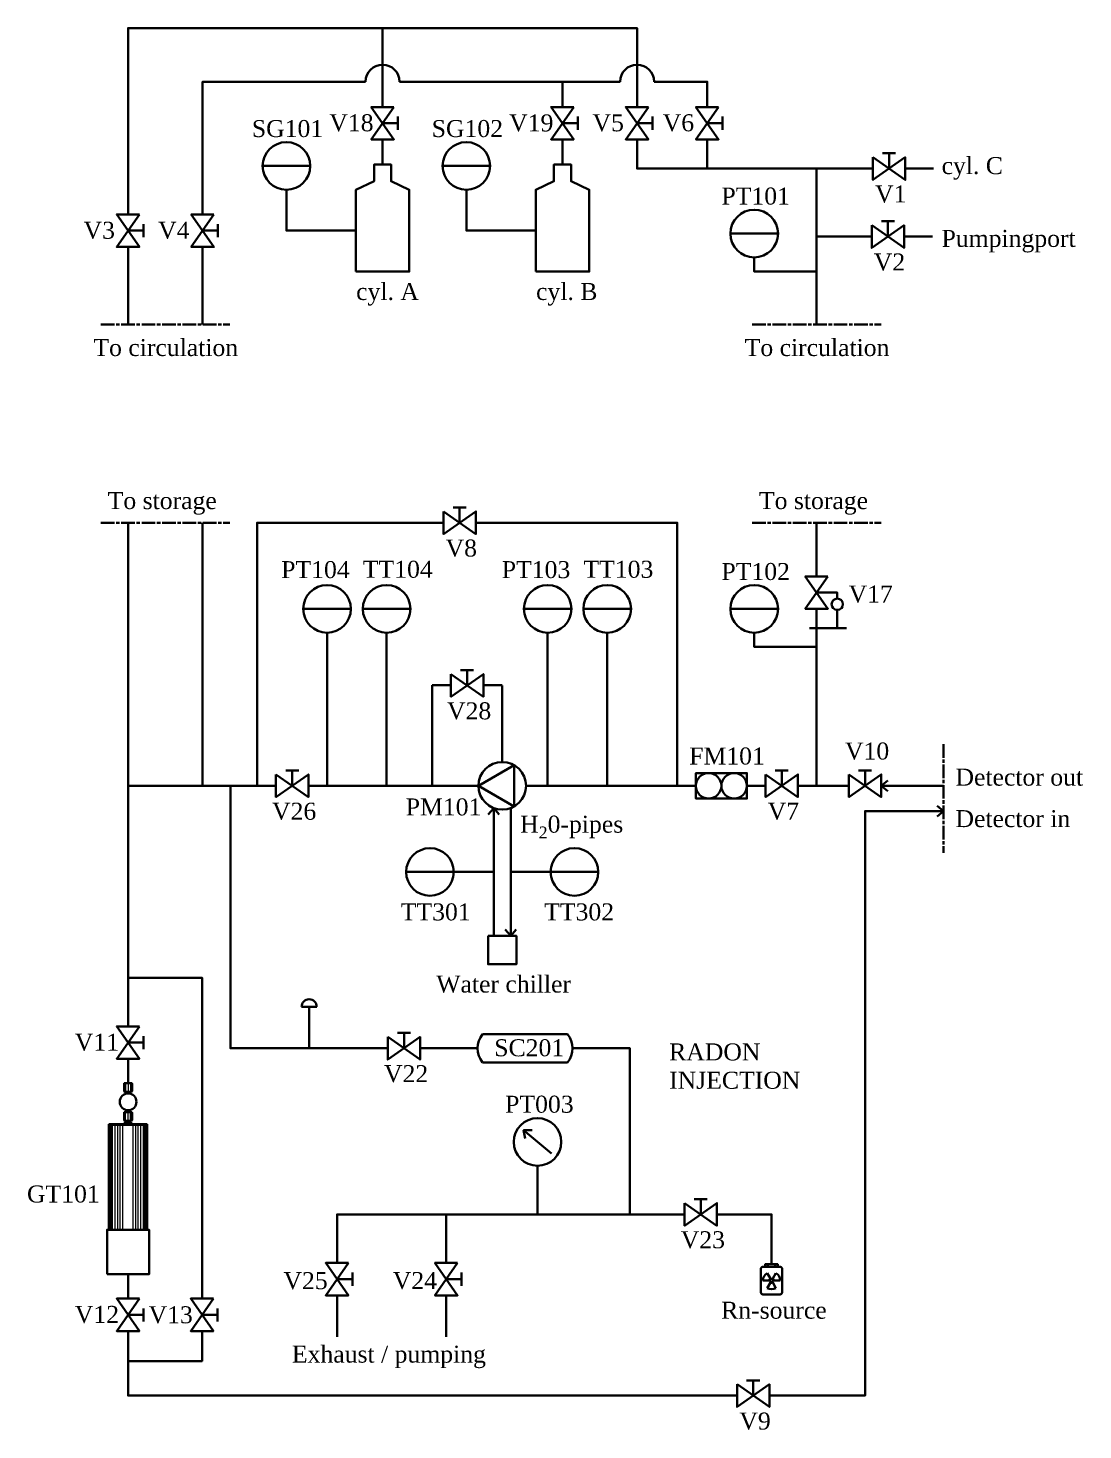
# Model space of a CAD drawing. Header units: millimetres. Extents: x 0 to 10451, y -187 to 2970.
# Drawn here: x 4805 to 6667, y 496 to 2970 of the extents above; entities that cross this region are included whole.
import ezdxf

# ---------------------------------------------------------------- set-up
doc = ezdxf.new("R2010")
doc.units = ezdxf.units.MM
doc.linetypes.add('ACAD_ISO08W100', pattern=[36, 24, -3, 6, -3])
doc.styles.get("Standard").update_dxf_attribs({"font": 'arial.ttf'})

msp = doc.modelspace()

# ---------------------------------------------------------------- linework, layer by layer
at = {"lineweight": 35}
for p, q in [((6353.2, 2722), (6403.2, 2722)), ((6351, 2601.9), (6401, 2601.9)), ((6249.3, 1910.9), (6184, 1910.9)), ((5551.4, 1810.4), (5518, 1810.4)), ((5518, 1810.1), (5518, 1632.6)), ((5641.8, 1810.1), (5608.5, 1810.1)), ((5641.8, 1809.7), (5641.8, 1674.6)), ((5242.6, 1632.6), (4981.6, 1632.6)), ((6073.6, 1632.6), (6106.6, 1632.6)), ((6073.6, 1632.6), (6106.6, 1632.6)), ((6163.7, 1632.6), (6196.7, 1632.6)), ((5626.8, 1593.4), (5626.8, 1367.8)), ((5656.8, 1593.4), (5656.8, 1367.8)), ((5556.3, 1480.6), (5626.8, 1480.6)), ((5656.8, 1480.6), (5727.3, 1480.6)), ((4981.6, 1293.8), (4981.6, 1208)), ((4981.6, 1150.9), (4981.6, 1108)), ((4974.6, 1106.8), (4974.6, 1093.7)), ((4987.5, 1108), (4975.7, 1108)), ((4987.5, 1092.6), (4975.7, 1092.6)), ((4978.2, 1092.6), (4978.2, 1089.2)), ((4985, 1092.6), (4985, 1089.2)), ((4988.6, 1106.8), (4988.6, 1093.7)), ((4974.5, 1042.5), (4974.5, 1055.6)), ((4975.6, 1056.7), (4987.4, 1056.7)), ((4975.6, 1041.3), (4987.4, 1041.3)), ((4978.1, 1056.7), (4978.1, 1060.5)), ((4978.8, 1039), (4978.8, 1041.3)), ((4984.2, 1039), (4984.2, 1041.3)), ((4984.9, 1056.7), (4984.9, 1060.5)), ((4988.5, 1042.5), (4988.5, 1055.6)), ((4947.6, 1035.7), (5015.4, 1035.7)), ((4975.8, 1035.7), (4975.8, 1039)), ((4975.8, 1039), (4987.2, 1039)), ((4987.2, 1035.7), (4987.2, 1039))]:
    msp.add_line(p, q, dxfattribs=at)
at = {"linetype": 'ACAD_ISO08W100', "lineweight": 35}
for p, q in [((4933.6, 2447), (5161.2, 2447)), ((6082.8, 2447), (6310.5, 2447)), ((4933.6, 2097), (5161.2, 2097)), ((6082.8, 2097), (6310.5, 2097)), ((6420.6, 1706), (6420.6, 1514.5))]:
    msp.add_line(p, q, dxfattribs=at)
at = {"color": 150, "lineweight": 35, "true_color": 0x0984e3}
for p, q in [((5607.2, 1194.4), (5757.2, 1194.4)), ((5607.2, 1144.4), (5757.2, 1144.4)), ((5679.5, 1024.6), (5728.6, 983.5)), ((6105.7, 783.7), (6105.7, 787.8)), ((6106.5, 788.6), (6127.6, 788.6)), ((6115, 763), (6109.4, 772.6)), ((6110.6, 783.7), (6110.6, 788.6)), ((6119.2, 763), (6124.7, 772.6)), ((6123.6, 783.7), (6123.6, 788.6)), ((6128.4, 783.7), (6128.4, 787.8)), ((6112.9, 759.4), (6101.8, 759.4)), ((6115, 755.8), (6109.4, 746.1)), ((6119.2, 755.8), (6124.7, 746.1)), ((6121.3, 759.4), (6132.4, 759.4))]:
    msp.add_line(p, q, dxfattribs=at)
at = {"lineweight": 15}
for p, q in [((4977.1, 1108), (4977.1, 1092.6)), ((4981.6, 1108), (4981.6, 1092.6)), ((4986.1, 1108), (4986.1, 1092.6)), ((4977, 1041.3), (4977, 1056.7)), ((4980.4, 1039), (4980.4, 1041.3)), ((4981.5, 1041.3), (4981.5, 1056.7)), ((4982.6, 1039), (4982.6, 1041.3)), ((4986, 1041.3), (4986, 1056.7)), ((4947.6, 1033.4), (5015.4, 1033.4)), ((4977.6, 1035.7), (4977.6, 1039)), ((4981.5, 1035.7), (4981.5, 1039)), ((4985.3, 1035.7), (4985.3, 1039))]:
    msp.add_line(p, q, dxfattribs=at)
at = {"lineweight": 35}
for points in [[(4981.6, 2641), (4981.6, 2970), (5879.8, 2970), (5879.8, 2830.6)], [(5430.7, 2970), (5430.7, 2830.6)], [(5113.2, 2641), (5113.2, 2875.2), (5400.7, 2875.2)], [(5460.7, 2875.2), (5849.8, 2875.2)], [(5748.2, 2875.2), (5748.2, 2830.6)], [(5909.8, 2875.2), (6003.7, 2875.2), (6003.7, 2830.6)], [(5450.7, 2830.6), (5410.7, 2830.6), (5450.7, 2773.5), (5410.7, 2773.5), (5450.7, 2830.6)], [(5768.2, 2830.6), (5728.2, 2830.6), (5768.2, 2773.5), (5728.2, 2773.5), (5768.2, 2830.6)], [(5899.8, 2830.6), (5859.8, 2830.6), (5899.8, 2773.5), (5859.8, 2773.5), (5899.8, 2830.6)], [(6023.7, 2830.6), (5983.7, 2830.6), (6023.7, 2773.5), (5983.7, 2773.5), (6023.7, 2830.6)], [(5430.7, 2802.1), (5457.7, 2802.1)], [(5457.7, 2813.6), (5457.7, 2790.6)], [(5748.2, 2802.1), (5775.2, 2802.1)], [(5775.2, 2813.6), (5775.2, 2790.6)], [(5879.8, 2802.1), (5906.8, 2802.1)], [(5906.8, 2813.6), (5906.8, 2790.6)], [(6003.7, 2802.1), (6030.7, 2802.1)], [(6030.7, 2813.6), (6030.7, 2790.6)], [(5430.7, 2773.5), (5430.7, 2729)], [(5748.2, 2773.5), (5748.2, 2729)], [(5879.8, 2773.5), (5879.8, 2722), (6296.1, 2722)], [(6003.7, 2773.5), (6003.7, 2722)], [(6313.1, 2749), (6336.1, 2749)], [(6324.6, 2722), (6324.6, 2749)], [(5219, 2726.6), (5303, 2726.6)], [(5383.5, 2540.2), (5477.9, 2540.2), (5477.9, 2684.6), (5445.8, 2699.5), (5445.8, 2729), (5415.6, 2729), (5415.6, 2699.5), (5383.5, 2684.6), (5383.5, 2540.2)], [(5536.5, 2726.6), (5620.5, 2726.6)], [(5701, 2540.2), (5795.4, 2540.2), (5795.4, 2684.6), (5763.3, 2699.5), (5763.3, 2729), (5733.1, 2729), (5733.1, 2699.5), (5701, 2684.6), (5701, 2540.2)], [(6196.7, 2722), (6196.7, 2447)], [(6296.1, 2742), (6296.1, 2702), (6353.2, 2742), (6353.2, 2702), (6296.1, 2742)], [(5383.5, 2612.4), (5261, 2612.4), (5261, 2684.6)], [(5701, 2612.4), (5578.5, 2612.4), (5578.5, 2684.6)], [(5001.6, 2641), (4961.6, 2641), (5001.6, 2583.8), (4961.6, 2583.8), (5001.6, 2641)], [(5008.6, 2623.9), (5008.6, 2600.9)], [(5133.2, 2641), (5093.2, 2641), (5133.2, 2583.8), (5093.2, 2583.8), (5133.2, 2641)], [(5140.2, 2623.9), (5140.2, 2600.9)], [(6311, 2628.9), (6334, 2628.9)], [(6322.5, 2601.9), (6322.5, 2628.9)], [(4981.6, 2612.4), (5008.6, 2612.4)], [(5113.2, 2612.4), (5140.2, 2612.4)], [(6044.5, 2607.3), (6128.5, 2607.3)], [(6196.7, 2601.9), (6293.9, 2601.9)], [(6293.9, 2621.9), (6293.9, 2581.9), (6351, 2621.9), (6351, 2581.9), (6293.9, 2621.9)], [(4981.6, 2447), (4981.6, 2583.8)], [(5113.2, 2447), (5113.2, 2583.8)], [(6196.7, 2540.2), (6086.5, 2540.2), (6086.5, 2565.3)], [(5538.2, 2117), (5538.2, 2077), (5595.3, 2117), (5595.3, 2077), (5538.2, 2117)], [(5555.2, 2124), (5578.2, 2124)], [(5566.7, 2097), (5566.7, 2124)], [(4981.6, 1632.6), (4981.6, 1632.6), (4981.6, 2097)], [(5113.2, 1632.6), (5113.2, 2097)], [(5209.3, 1632.6), (5209.3, 2097), (5538.2, 2097)], [(5595.3, 2097), (5950.6, 2097), (5950.6, 1632.6)], [(6196.7, 2097), (6196.7, 2002.3)], [(6216.7, 2002.3), (6176.7, 2002.3), (6216.7, 1945.2), (6176.7, 1945.2), (6216.7, 2002.3)], [(6196.7, 1974.3), (6196.7, 1973.7)], [(6196.7, 1973.7), (6233.2, 1973.7), (6233.2, 1963)], [(5290.7, 1944.8), (5374.7, 1944.8)], [(5395.8, 1944.8), (5479.8, 1944.8)], [(5680, 1944.8), (5764, 1944.8)], [(5785.1, 1944.8), (5869.1, 1944.8)], [(6044.5, 1944.8), (6128.5, 1944.8)], [(6196.7, 1945.2), (6196.7, 1632.6)], [(6233.2, 1943), (6233.2, 1910.9)], [(5332.7, 1632.6), (5332.7, 1902.8)], [(5437.8, 1632.6), (5437.8, 1902.8)], [(5722, 1632.6), (5722, 1902.8)], [(5827.1, 1632.6), (5827.1, 1902.8)], [(6196.7, 1877.7), (6086.5, 1877.7), (6086.5, 1902.8)], [(5568.4, 1836.7), (5591.4, 1836.7)], [(5579.9, 1809.7), (5579.9, 1836.7)], [(5551.4, 1829.7), (5551.4, 1789.7), (5608.5, 1829.7), (5608.5, 1789.7), (5551.4, 1829.7)], [(5259.7, 1659.6), (5282.7, 1659.6)], [(5271.2, 1632.6), (5271.2, 1659.6)], [(5599.8, 1632.6), (5662.8, 1669), (5662.8, 1596.2), (5599.8, 1632.6)], [(6123.6, 1659.6), (6146.6, 1659.6)], [(6135.1, 1632.6), (6135.1, 1659.6)], [(6270.7, 1659.6), (6293.7, 1659.6)], [(6282.2, 1632.6), (6282.2, 1659.6)], [(5242.6, 1652.6), (5242.6, 1612.6), (5299.8, 1652.6), (5299.8, 1612.6), (5242.6, 1652.6)], [(5983.5, 1632.6), (5983.5, 1655.1), (6073.6, 1655.1), (6073.6, 1610.1), (5983.5, 1610.1), (5983.5, 1632.6)], [(6106.6, 1652.6), (6106.6, 1612.6), (6163.7, 1652.6), (6163.7, 1612.6), (6106.6, 1652.6)], [(6253.7, 1652.6), (6253.7, 1612.6), (6310.8, 1652.6), (6310.8, 1612.6), (6253.7, 1652.6)], [(6322.3, 1623), (6310.8, 1632.6), (6322.3, 1642.2)], [(4981.6, 1632.6), (4981.6, 1208)], [(5599.8, 1632.6), (5299.8, 1632.6)], [(5983.5, 1632.6), (5683.8, 1632.6)], [(6253.7, 1632.6), (6196.7, 1632.6)], [(6420.6, 1632.6), (6310.8, 1632.6)], [(5617.2, 1581.9), (5626.8, 1593.4), (5636.5, 1581.9)], [(5617.2, 1581.9), (5626.8, 1593.4), (5636.5, 1581.9)], [(6113.3, 556.3), (6282.2, 556.3), (6282.2, 1587.9), (6420.6, 1587.9)], [(6409.1, 1597.5), (6420.6, 1587.9), (6409.1, 1578.2)], [(5472.3, 1480.6), (5556.3, 1480.6)], [(5727.3, 1480.6), (5811.3, 1480.6)], [(5616.8, 1367.8), (5666.8, 1367.8), (5666.8, 1317.8), (5616.8, 1317.8), (5616.8, 1367.8)], [(5666.5, 1379.3), (5656.8, 1367.8), (5647.2, 1379.3)], [(5666.5, 1379.3), (5656.8, 1367.8), (5647.2, 1379.3)], [(4981.6, 1293.8), (5112.1, 1293.8), (5112.1, 727.5)], [(5001.6, 1208), (4961.6, 1208), (5001.6, 1150.9), (4961.6, 1150.9), (5001.6, 1208)], [(5008.6, 1190.9), (5008.6, 1167.9)], [(4981.6, 1179.4), (5008.6, 1179.4)], [(4981.6, 1150.9), (4981.6, 1108)], [(4947.6, 849), (4947.6, 1035.7)], [(5015.4, 849), (5015.4, 1035.7)], [(4944.4, 770.6), (5018.6, 770.6), (5018.6, 849), (4944.4, 849), (4944.4, 770.6)], [(4981.6, 770.6), (4981.6, 727.5)], [(5001.6, 727.5), (4961.6, 727.5), (5001.6, 670.4), (4961.6, 670.4), (5001.6, 727.5)], [(5132.1, 727.5), (5092.1, 727.5), (5132.1, 670.4), (5092.1, 670.4), (5132.1, 727.5)], [(4981.6, 698.9), (5008.6, 698.9)], [(5008.6, 710.4), (5008.6, 687.4)], [(5112.1, 698.9), (5139.1, 698.9)], [(5139.1, 710.4), (5139.1, 687.4)], [(5112.1, 670.4), (5112.1, 617.4), (4981.6, 617.4)], [(4981.6, 670.4), (4981.6, 556.3), (6056.2, 556.3)], [(6056.2, 576.3), (6056.2, 536.3), (6113.3, 576.3), (6113.3, 536.3), (6056.2, 576.3)], [(6073.2, 583.3), (6096.2, 583.3)], [(6084.7, 556.3), (6084.7, 583.3)]]:
    msp.add_lwpolyline(points, dxfattribs=at)
at = {"color": 150, "lineweight": 35, "true_color": 0x0984e3}
for points in [[(5162.2, 1632.6), (5162.2, 1169.4), (5439.9, 1169.4)], [(5287.6, 1242.4), (5314.5, 1242.4)], [(5301.1, 1169.4), (5301.1, 1242.4)], [(5439.9, 1189.4), (5439.9, 1149.4), (5497, 1189.4), (5497, 1149.4), (5439.9, 1189.4)], [(5457, 1196.4), (5480, 1196.4)], [(5468.5, 1169.4), (5468.5, 1196.4)], [(5766, 1169.4), (5867.3, 1169.4), (5867.3, 876.3), (5350.5, 876.3), (5350.5, 790.5)], [(5497, 1169.4), (5598.3, 1169.4)], [(5682.2, 1009.9), (5679.5, 1024.6), (5694.5, 1024.6)], [(5704.1, 876.3), (5704.1, 962.1)], [(5963.6, 896.3), (5963.6, 856.3), (6020.7, 896.3), (6020.7, 856.3), (5963.6, 896.3)], [(5980.7, 903.3), (6003.7, 903.3)], [(5992.2, 876.3), (5992.2, 903.3)], [(5543.2, 790.5), (5543.2, 876.3)], [(5867.3, 876.3), (5963.6, 876.3)], [(6020.7, 876.3), (6117.1, 876.3), (6117.1, 788.6)], [(5370.5, 790.5), (5330.5, 790.5), (5370.5, 733.3), (5330.5, 733.3), (5370.5, 790.5)], [(5377.5, 773.4), (5377.5, 750.4)], [(5563.2, 790.5), (5523.2, 790.5), (5563.2, 733.3), (5523.2, 733.3), (5563.2, 790.5)], [(5570.2, 773.4), (5570.2, 750.4)], [(5350.5, 761.9), (5377.5, 761.9)], [(5543.2, 761.9), (5570.2, 761.9)], [(5350.5, 733.3), (5350.5, 660.4)], [(5543.2, 660.4), (5543.2, 733.3)]]:
    msp.add_lwpolyline(points, dxfattribs=at)
at = {"lineweight": 15}
for points in [[(4949.8, 849), (4949.8, 1033.4)], [(4952.1, 849), (4952.1, 1033.4)], [(4954.3, 849), (4954.3, 1033.4)], [(4958.9, 849), (4958.9, 1033.4)], [(4963.4, 849), (4963.4, 1033.4)], [(4967.9, 849), (4967.9, 1033.4)], [(4972.4, 849), (4972.4, 1033.4)], [(4990.5, 849), (4990.5, 1033.4)], [(4995.1, 849), (4995.1, 1033.4)], [(4999.6, 849), (4999.6, 1033.4)], [(5004.1, 849), (5004.1, 1033.4)], [(5008.6, 849), (5008.6, 1033.4)], [(5010.9, 849), (5010.9, 1033.4)], [(5013.2, 849), (5013.2, 1033.4)]]:
    msp.add_lwpolyline(points, dxfattribs=at)
at = {"color": 150, "lineweight": 35, "true_color": 0x0984e3}
msp.add_lwpolyline([(6098.4, 780.5), (6098.4, 738.3, 0.414214), (6101.7, 735), (6132.5, 735, 0.414214), (6135.7, 738.3), (6135.7, 780.5, 0.414214), (6132.5, 783.7), (6101.7, 783.7, 0.414214)], format="xyb", close=True, dxfattribs=at)
at = {"lineweight": 35}
for centre, radius in [((5261, 2726.6), 42), ((5578.5, 2726.6), 42), ((6086.5, 2607.3), 42), ((5332.7, 1944.8), 42), ((5437.8, 1944.8), 42), ((5722, 1944.8), 42), ((5827.1, 1944.8), 42), ((6086.5, 1944.8), 42), ((6233.2, 1953), 10), ((5641.8, 1632.6), 42), ((6006, 1632.6), 22.5), ((6051.1, 1632.6), 22.5), ((5514.3, 1480.6), 42), ((5769.3, 1480.6), 42), ((4981.6, 1074.9), 14.8)]:
    msp.add_circle(centre, radius, dxfattribs=at)
at = {"color": 150, "lineweight": 35, "true_color": 0x0984e3}
for centre, radius in [((5704.1, 1004.1), 42), ((6117.1, 759.4), 2.78), ((6117.1, 759.4), 2.78)]:
    msp.add_circle(centre, radius, dxfattribs=at)
at = {"lineweight": 35}
for centre, radius, start, end in [((5430.7, 2875.2), 30, 0, 180), ((5879.8, 2875.2), 30, 0, 180), ((4975.7, 1106.8), 1.13, 90, 180), ((4975.7, 1093.7), 1.13, 180, 270), ((4987.5, 1106.8), 1.13, 0, 90), ((4987.5, 1093.7), 1.13, 270, 0), ((4975.6, 1055.6), 1.13, 90, 180), ((4975.6, 1042.5), 1.13, 180, 270), ((4987.4, 1055.6), 1.13, 0, 90), ((4987.4, 1042.5), 1.13, 270, 0)]:
    msp.add_arc(centre, radius, start, end, dxfattribs=at)
at = {"color": 150, "lineweight": 35, "true_color": 0x0984e3}
for centre, radius, start, end in [((5301.1, 1242.4), 13.4, 0, 180), ((5638, 1169.4), 39.7, 140.9697, 219.0303), ((5726.3, 1169.4), 39.7, 320.9697, 39.0303), ((6117.1, 759.4), 15.3, 120, 180), ((6106.5, 787.8), 0.811, 90, 180), ((6117.1, 759.4), 15.3, 0, 60), ((6127.6, 787.8), 0.811, 0, 90), ((6117.1, 759.4), 15.3, 240, 300), ((6117.1, 759.4), 4.17, 120, 180), ((6117.1, 759.4), 4.17, 240, 300), ((6117.1, 759.4), 4.17, 0, 60)]:
    msp.add_arc(centre, radius, start, end, dxfattribs=at)

# ---------------------------------------------------------------- texts
at = {"lineweight": 35, "char_height": 30, "attachment_point": 1}
for s, insert in [('{\\fPalatino Linotype|b0|i0|c0|p18;SG101}', (5200, 2807.6)), ('{\\fPalatino Linotype|b0|i0|c0|p18;V18}', (5336.7, 2817.8)), ('{\\fPalatino Linotype|b0|i0|c0|p18;SG102}', (5517.4, 2807.6)), ('{\\fPalatino Linotype|b0|i0|c0|p18;V19}', (5654.1, 2817.6)), ('{\\fPalatino Linotype|b0|i0|c0|p18;V5}', (5801.2, 2817.8)), ('{\\fPalatino Linotype|b0|i0|c0|p18;V6}', (5925.1, 2817.8)), ('{\\fPalatino Linotype|b0|i0|c0|p18;cyl. C}', (6417.2, 2742.2)), ('{\\fPalatino Linotype|b0|i0|c0|p18;PT101}', (6028.7, 2688.4)), ('{\\fPalatino Linotype|b0|i0|c0|p18;V1}', (6299.8, 2692.2)), ('{\\fPalatino Linotype|b0|i0|c0|p18;V3}', (4903, 2628.1)), ('{\\fPalatino Linotype|b0|i0|c0|p18;V4}', (5034.6, 2628.1)), ('{\\fPalatino Linotype|b0|i0|c0|p18;Pumpingport}', (6417.2, 2613.7)), ('{\\fPalatino Linotype|b0|i0|c0|p18;V2}', (6297.6, 2572.1)), ('{\\fPalatino Linotype|b0|i0|c0|p18;cyl. A}', (5384.1, 2520)), ('{\\fPalatino Linotype|b0|i0|c0|p18;cyl. B}', (5701.6, 2520)), ('{\\fPalatino Linotype|b0|i0|c0|p18;To circulation}', (4920.4, 2421.1)), ('{\\fPalatino Linotype|b0|i0|c0|p18;To circulation}', (6069.7, 2421.1)), ('{\\fPalatino Linotype|b0|i0|c0|p18;To storage}', (4945.6, 2151)), ('{\\fPalatino Linotype|b0|i0|c0|p18;To storage}', (6094.9, 2151)), ('{\\fPalatino Linotype|b0|i0|c0|p18;V8}', (5541.9, 2067.2)), ('{\\fPalatino Linotype|b0|i0|c0|p18;PT104}', (5251.8, 2029.2)), ('{\\fPalatino Linotype|b0|i0|c0|p18;TT104}', (5395.9, 2029.8)), ('{\\fPalatino Linotype|b0|i0|c0|p18;PT103}', (5641.1, 2029.2)), ('{\\fPalatino Linotype|b0|i0|c0|p18;TT103}', (5785.2, 2029.8)), ('{\\fPalatino Linotype|b0|i0|c0|p18;PT102}', (6028.7, 2025.8)), ('{\\fPalatino Linotype|b0|i0|c0|p18;V17}', (6253.1, 1986.1)), ('{\\fPalatino Linotype|b0|i0|c0|p18;V28}', (5544.4, 1779.9)), ('{\\fPalatino Linotype|b0|i0|c0|p18;V10}', (6246.7, 1709)), ('{\\fPalatino Linotype|b0|i0|c0|p18;FM101}', (5971.8, 1700.2)), ('{\\fPalatino Linotype|b0|i0|c0|p18;Detector out}', (6441.7, 1662.9)), ('{\\fPalatino Linotype|b0|i0|c0|p18;PM101}', (5471.6, 1610.4)), ('{\\fPalatino Linotype|b0|i0|c0|p18;V26}', (5235.6, 1602.8)), ('{\\fPalatino Linotype|b0|i0|c0|p18;V7}', (6110.3, 1602.8)), ('{\\fPalatino Linotype|b0|i0|c0|p18;Detector in}', (6441.7, 1589.7)), ('\\A1;{\\fPalatino Linotype|b0|i0|c0|p18;H\\H0.7x;\\S^ 2;\\H1.42857x;0-pipes}', (5673.4, 1579.9)), ('{\\fPalatino Linotype|b0|i0|c0|p18;TT301}', (5462.8, 1425.1)), ('{\\fPalatino Linotype|b0|i0|c0|p18;TT302}', (5715.9, 1425.1)), ('\\A1;{\\fPalatino Linotype|b0|i0|c0|p18;Water chiller}', (5525.5, 1297.7)), ('{\\fPalatino Linotype|b0|i0|c0|p18;V11}', (4887.6, 1195.2)), ('{\\fPalatino Linotype|b0|i0|c0|p18;GT101}', (4803.2, 927.2)), ('{\\fPalatino Linotype|b0|i0|c0|p18;V12}', (4887.6, 714.7)), ('{\\fPalatino Linotype|b0|i0|c0|p18;V13}', (5017.8, 714.1)), ('{\\fPalatino Linotype|b0|i0|c0|p18;V9}', (6060.3, 526.5))]:
    msp.add_mtext_dynamic_manual_height_columns(s, width=282.426, gutter_width=12.5, heights=[0], dxfattribs=dict(at, insert=insert))
at = {"color": 150, "lineweight": 35, "true_color": 0x0984e3, "char_height": 30, "attachment_point": 1}
for s, width, insert in [('{\\fPalatino Linotype|b0|i0|c0|p18;SC201}', 282.426, (5627.8, 1185.3)), ('{\\fPalatino Linotype|b0|i0|c0|p18;RADON INJECTION}', 282.426, (5936.4, 1178)), ('{\\fPalatino Linotype|b0|i0|c0|p18;V22}', 282.426, (5433.2, 1139.6)), ('{\\fPalatino Linotype|b0|i0|c0|p18;PT003}', 282.426, (5647, 1085.7)), ('{\\fPalatino Linotype|b0|i0|c0|p18;V23}', 282.426, (5956.9, 846.5)), ('{\\fPalatino Linotype|b0|i0|c0|p18;V25}', 282.426, (5255.8, 774.3)), ('{\\fPalatino Linotype|b0|i0|c0|p18;V24}', 282.426, (5448.7, 774.5)), ('{\\fPalatino Linotype|b0|i0|c0|p18;Rn-source}', 282.426, (6028.2, 722.1)), ('{\\fPalatino Linotype|b0|i0|c0|p18;Exhaust / pumping}', 565.052, (5270.7, 644.6))]:
    msp.add_mtext_dynamic_manual_height_columns(s, width=width, gutter_width=12.5, heights=[0], dxfattribs=dict(at, insert=insert))

doc.saveas('drawing.dxf')
